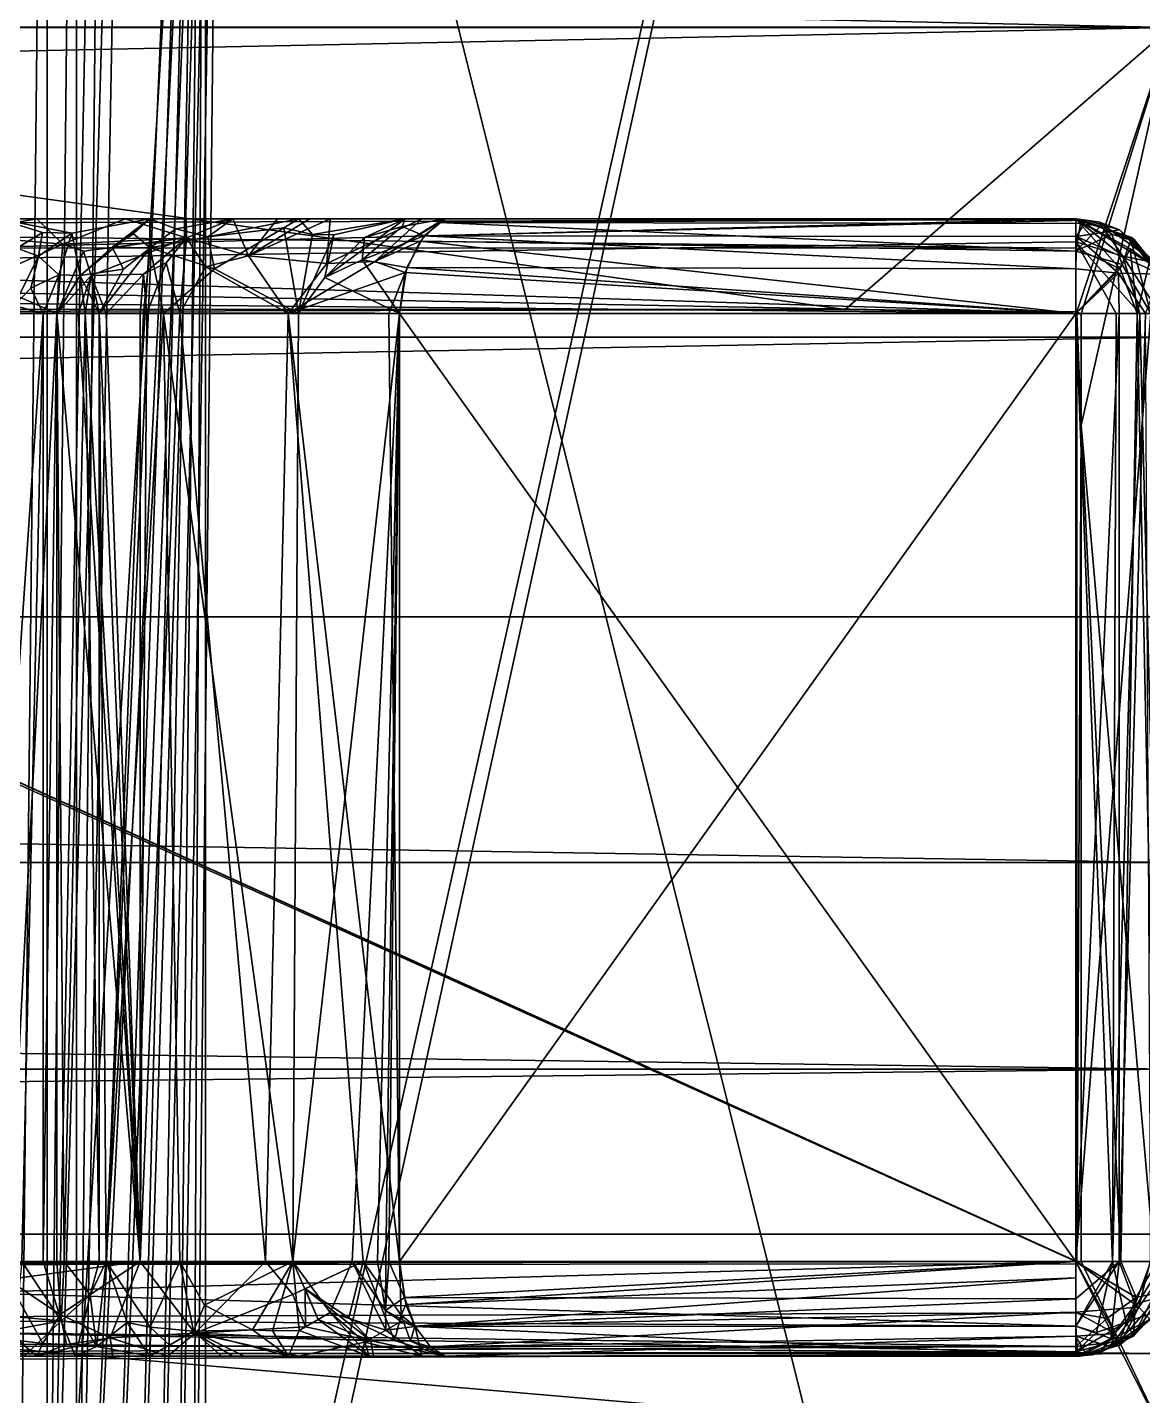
# Model space of a CAD drawing. Extents: x -30 to 83, y -53 to 60.
# Drawn here: x 27.588 to 29.941, y -0.887 to 2 of the extents above; entities that cross this region are included whole.
import ezdxf

# ---------------------------------------------------------------- set-up
doc = ezdxf.new("R2010")
doc.units = 0
doc.header["$MEASUREMENT"] = 0

msp = doc.modelspace()

# ---------------------------------------------------------------- linework, layer by layer
for points in [[(63.169998, -40), (-9.17, -40), (63.169998, 60)], [(-9.17, 60), (63.169998, 60), (-9.17, -40)], [(-7.187, 58, 2), (-7.187, -40, 2), (61.187, -40, 2)], [(61.187, 58, 2), (-7.187, 58, 2), (61.187, -40, 2)], [(30, 7, 68), (28.001999, 4.127998, 68), (27.935001, -2.249001, 68)], [(27.935001, -2.249001, 68), (27.964001, -2.307999, 68), (30, 7, 68)], [(30, 7, 67), (30, -4, 67), (27.963619, 4.127998, 67)], [(30, 7, 68), (27.964001, -2.307999, 68), (30, -4, 68)], [(27.630001, -2.014999, 68), (27.692001, -2.035999, 68), (28.001999, 4.127998, 68)], [(28.001999, 4.127998, 68), (27.806, 4.101002, 68), (27.630001, -2.014999, 68)], [(27.692001, -2.035999, 67), (27.963619, 4.127998, 67), (27.750999, -2.064999, 67)], [(27.750999, -2.064999, 68), (28.001999, 4.127998, 68), (27.692001, -2.035999, 68)], [(27.963619, 4.127998, 67), (27.692001, -2.035999, 67), (27.806, 4.101002, 67)], [(27.750999, -2.064999, 67), (27.963619, 4.127998, 67), (27.806, -2.101002, 67)], [(27.750999, -2.064999, 68), (27.806, -2.101002, 68), (28.001999, 4.127998, 68)], [(27.806, -2.101002, 67), (27.963619, 4.127998, 67), (27.855, -2.145, 67)], [(27.806, -2.101002, 68), (27.855, -2.145, 68), (28.001999, 4.127998, 68)], [(27.855, -2.145, 67), (27.963619, 4.127998, 67), (27.899, -2.194, 67)], [(27.855, -2.145, 68), (27.899, -2.194, 68), (28.001999, 4.127998, 68)], [(27.899, -2.194, 67), (27.963619, 4.127998, 67), (27.935001, -2.249001, 67)], [(27.899, -2.194, 68), (27.935001, -2.249001, 68), (28.001999, 4.127998, 68)], [(27.935001, -2.249001, 67), (27.963619, 4.127998, 67), (27.964001, -2.307999, 67)], [(30, -4, 67), (27.964001, -2.307999, 67), (27.963619, 4.127998, 67)], [(27.806, 4.101002, 68), (27.750999, 4.064999, 68), (27.630001, -2.014999, 68)], [(27.750999, 4.064999, 67), (27.806, 4.101002, 67), (27.692001, -2.035999, 67)], [(27.750999, 4.064999, 68), (27.692001, 4.035999, 68), (27.630001, -2.014999, 68)], [(27.692001, 4.035999, 67), (27.750999, 4.064999, 67), (27.692001, -2.035999, 67)], [(27.630001, 4.014999, 68), (27.566, 4.001999, 68), (27.566, -2.001999, 68)], [(27.566, -2.001999, 67), (27.630001, 4.014999, 67), (27.630001, -2.014999, 67)], [(27.566, -2.001999, 68), (27.630001, -2.014999, 68), (27.630001, 4.014999, 68)], [(27.630001, 4.014999, 67), (27.566, -2.001999, 67), (27.566, 4.001999, 67)], [(27.630001, -2.014999, 67), (27.692001, 4.035999, 67), (27.692001, -2.035999, 67)], [(27.692001, 4.035999, 68), (27.630001, 4.014999, 68), (27.630001, -2.014999, 68)], [(27.630001, 4.014999, 67), (27.692001, 4.035999, 67), (27.630001, -2.014999, 67)], [(-2, 2.703, 50.546001), (30, 1.999, 50.198002), (-2, 1.999, 50.198002)], [(-2, 2.703, 50.546001), (30, 2.703, 50.546001), (30, 1.999, 50.198002)], [(-2, 1.999, 50.198002), (30, 1.999, 50.198002), (-2, 1.346, 49.762001)], [(30, 1.346, 49.762001), (-2, 1.346, 49.762001), (30, 1.999, 50.198002)], [(25.390444, 1.405333, 54), (29.31311, 1.404444, 54), (25.007446, 2, 54)], [(30, 2, 54), (25.007446, 2, 54), (29.31311, 1.404444, 54)], [(29.802, 1.399164, 54), (30, 2, 54), (29.31311, 1.404444, 54)], [(30, 2, 54), (29.802, 1.399164, 54), (29.810947, 1.395, 54)], [(29.811176, 1.159824, 54), (30, 2, 54), (29.810947, 1.395, 54)], [(30, 2, 54), (29.811176, 1.159824, 54), (30, -1, 54)], [(25.4, 1.595551, 66.500221), (29.800001, 1.595551, 66.500221), (27.445301, 1.595551, 61.74992)], [(25.4, 1.595551, 54.500221), (27.526611, 1.595551, 59.25613), (29.800001, 1.595551, 54.500221)], [(25.4, 1.595551, 54.500221), (29.800001, 1.595551, 54.500221), (25.4, 1.480111, 54.318958)], [(29.800001, 1.547061, 54.373161), (25.4, 1.480111, 54.318958), (29.800001, 1.595551, 54.500221)], [(25.4, 1.579451, 66.576393), (29.800001, 1.595551, 66.500221), (25.4, 1.595551, 66.500221)], [(29.800001, 1.595551, 66.500221), (25.4, 1.579451, 66.576393), (29.800001, 1.533501, 66.644318)], [(27.42083, 1.563441, 61.642899), (27.445301, 1.595551, 61.74992), (27.60792, 1.595551, 61.738708)], [(27.60792, 1.595551, 61.738708), (27.663, 1.542321, 61.595219), (27.42083, 1.563441, 61.642899)], [(27.60792, 1.595551, 61.738708), (27.445301, 1.595551, 61.74992), (29.800001, 1.595551, 66.500221)], [(27.526611, 1.595551, 59.25613), (27.68166, 1.565511, 59.375172), (27.84642, 1.595551, 59.314739)], [(27.68166, 1.565511, 59.375172), (27.526611, 1.595551, 59.25613), (27.620411, 1.566771, 59.361809)], [(27.526611, 1.595551, 59.25613), (27.565969, 1.533501, 59.400421), (27.620411, 1.566771, 59.361809)], [(27.526611, 1.595551, 59.25613), (27.84642, 1.595551, 59.314739), (29.800001, 1.595551, 54.500221)], [(27.794451, 1.595551, 61.70182), (27.663, 1.542321, 61.595219), (27.60792, 1.595551, 61.738708)], [(27.794451, 1.595551, 61.70182), (27.60792, 1.595551, 61.738708), (29.800001, 1.595551, 66.500221)], [(27.92374, 1.555521, 61.528831), (27.663, 1.542321, 61.595219), (27.794451, 1.595551, 61.70182)], [(27.68166, 1.565511, 59.375172), (27.699211, 1.475921, 59.462311), (27.84642, 1.595551, 59.314739)], [(27.767061, 1.535541, 59.43819), (27.84642, 1.595551, 59.314739), (27.699211, 1.475921, 59.462311)], [(27.84642, 1.595551, 59.314739), (27.767061, 1.535541, 59.43819), (27.81237, 1.564081, 59.416561)], [(27.794451, 1.595551, 61.70182), (27.92281, 1.595551, 61.657032), (27.92374, 1.555521, 61.528831)], [(27.92281, 1.595551, 61.657032), (27.794451, 1.595551, 61.70182), (29.800001, 1.595551, 66.500221)], [(27.81237, 1.564081, 59.416561), (27.846889, 1.534171, 59.465408), (27.84642, 1.595551, 59.314739)], [(27.84642, 1.595551, 59.314739), (27.901211, 1.574291, 59.429771), (28.021601, 1.595551, 59.388901)], [(27.901211, 1.574291, 59.429771), (27.84642, 1.595551, 59.314739), (27.846889, 1.534171, 59.465408)], [(27.84642, 1.595551, 59.314739), (28.021601, 1.595551, 59.388901), (29.800001, 1.595551, 54.500221)], [(27.96895, 1.557651, 59.490879), (28.021601, 1.595551, 59.388901), (27.901211, 1.574291, 59.429771)], [(28.021601, 1.595551, 61.611542), (27.92374, 1.555521, 61.528831), (27.92281, 1.595551, 61.657032)], [(28.021601, 1.595551, 61.611542), (27.92281, 1.595551, 61.657032), (29.800001, 1.595551, 66.500221)], [(27.92374, 1.555521, 61.528831), (28.021601, 1.595551, 61.611542), (28.054321, 1.517511, 61.414848)], [(28.16077, 1.595551, 59.47377), (28.021601, 1.595551, 59.388901), (27.96895, 1.557651, 59.490879)], [(27.96895, 1.557651, 59.490879), (28.12919, 1.576421, 59.54718), (28.16077, 1.595551, 59.47377)], [(28.11606, 1.595551, 61.557629), (28.054321, 1.517511, 61.414848), (28.021601, 1.595551, 61.611542)], [(29.800001, 1.595551, 66.500221), (28.11606, 1.595551, 61.557629), (28.021601, 1.595551, 61.611542)], [(29.800001, 1.595551, 54.500221), (28.021601, 1.595551, 59.388901), (28.16077, 1.595551, 59.47377)], [(28.22715, 1.595551, 61.479271), (28.054321, 1.517511, 61.414848), (28.183811, 1.595551, 61.512161)], [(28.11606, 1.595551, 61.557629), (28.183811, 1.595551, 61.512161), (28.054321, 1.517511, 61.414848)], [(28.054321, 1.517511, 61.414848), (28.22715, 1.595551, 61.479271), (28.21966, 1.501181, 61.262291)], [(28.183811, 1.595551, 61.512161), (28.11606, 1.595551, 61.557629), (29.800001, 1.595551, 66.500221)], [(28.189671, 1.562831, 59.628422), (28.16077, 1.595551, 59.47377), (28.12919, 1.576421, 59.54718)], [(28.16077, 1.595551, 59.47377), (28.189671, 1.562831, 59.628422), (28.38501, 1.595551, 59.670601)], [(28.16077, 1.595551, 59.47377), (28.38501, 1.595551, 59.670601), (29.800001, 1.595551, 54.500221)], [(29.800001, 1.595551, 66.500221), (28.22715, 1.595551, 61.479271), (28.183811, 1.595551, 61.512161)], [(28.189671, 1.562831, 59.628422), (28.234701, 1.561961, 59.67128), (28.38501, 1.595551, 59.670601)], [(28.38501, 1.595551, 59.670601), (28.234701, 1.561961, 59.67128), (28.2159, 1.471761, 59.758621)], [(28.2159, 1.471761, 59.758621), (28.29904, 1.555891, 59.74688), (28.38501, 1.595551, 59.670601)], [(28.420221, 1.595551, 61.288368), (28.21966, 1.501181, 61.262291), (28.22715, 1.595551, 61.479271)], [(28.420221, 1.595551, 61.288368), (28.32118, 1.505741, 61.147079), (28.21966, 1.501181, 61.262291)], [(28.420221, 1.595551, 61.288368), (28.22715, 1.595551, 61.479271), (29.800001, 1.595551, 66.500221)], [(28.38501, 1.595551, 59.670601), (28.29904, 1.555891, 59.74688), (28.37878, 1.579651, 59.782921)], [(28.467649, 1.595481, 61.219131), (28.32118, 1.505741, 61.147079), (28.420221, 1.595551, 61.288368)], [(28.4575, 1.587871, 61.14806), (28.32118, 1.505741, 61.147079), (28.467649, 1.595481, 61.219131)], [(28.4575, 1.587871, 61.14806), (28.416691, 1.548451, 61.074902), (28.32118, 1.505741, 61.147079)], [(28.469471, 1.595551, 59.777431), (28.37878, 1.579651, 59.782921), (28.425291, 1.560051, 59.910332)], [(28.38501, 1.595551, 59.670601), (28.37878, 1.579651, 59.782921), (28.469471, 1.595551, 59.777431)], [(28.38501, 1.595551, 59.670601), (28.469471, 1.595551, 59.777431), (29.800001, 1.595551, 54.500221)], [(28.416691, 1.548451, 61.074902), (28.4575, 1.587871, 61.14806), (29.800001, 1.527101, 61.050251)], [(28.467649, 1.595481, 61.219131), (28.420221, 1.595551, 61.288368), (29.80426, 1.595171, 61.192669)], [(29.800001, 1.595551, 66.500221), (29.80426, 1.595171, 61.192669), (28.420221, 1.595551, 61.288368)], [(28.469471, 1.595551, 59.777431), (28.425291, 1.560051, 59.910332), (29.821621, 1.593091, 59.80022)], [(29.821621, 1.593091, 59.80022), (28.425291, 1.560051, 59.910332), (29.80139, 1.558341, 59.914951)], [(28.467649, 1.595481, 61.219131), (29.80426, 1.595171, 61.192669), (28.4575, 1.587871, 61.14806)], [(29.809921, 1.586111, 61.141701), (28.4575, 1.587871, 61.14806), (29.80426, 1.595171, 61.192669)], [(29.809921, 1.586111, 61.141701), (29.800001, 1.527101, 61.050251), (28.4575, 1.587871, 61.14806)], [(29.821621, 1.593091, 59.80022), (29.800001, 1.595551, 54.500221), (28.469471, 1.595551, 59.777431)], [(29.821621, 1.593091, 59.80022), (29.849421, 1.588481, 54.500221), (29.800001, 1.595551, 54.500221)], [(29.849421, 1.588481, 54.500221), (29.89916, 1.516701, 54.377769), (29.800001, 1.595551, 54.500221)], [(29.89916, 1.516701, 54.377769), (29.800001, 1.547061, 54.373161), (29.800001, 1.595551, 54.500221)], [(29.915461, 1.556661, 66.500221), (29.922651, 1.551871, 61.200218), (29.800001, 1.595551, 66.500221)], [(29.80426, 1.595171, 61.192669), (29.800001, 1.595551, 66.500221), (29.922651, 1.551871, 61.200218)], [(29.89352, 1.489971, 66.643608), (29.914619, 1.532401, 66.586159), (29.800001, 1.595551, 66.500221)], [(29.914619, 1.532401, 66.586159), (29.954309, 1.502531, 66.564148), (29.800001, 1.595551, 66.500221)], [(29.800001, 1.533501, 66.644318), (29.89352, 1.489971, 66.643608), (29.800001, 1.595551, 66.500221)], [(29.800001, 1.595551, 66.500221), (29.954309, 1.502531, 66.564148), (29.915461, 1.556661, 66.500221)], [(29.821621, 1.593091, 59.80022), (29.80139, 1.558341, 59.914951), (29.891911, 1.572121, 59.80022)], [(29.922651, 1.551871, 61.200218), (29.85154, 1.580151, 61.145321), (29.80426, 1.595171, 61.192669)], [(29.80426, 1.595171, 61.192669), (29.85154, 1.580151, 61.145321), (29.809921, 1.586111, 61.141701)], [(29.891911, 1.572121, 59.80022), (29.849421, 1.588481, 54.500221), (29.821621, 1.593091, 59.80022)], [(29.968521, 1.502941, 54.500221), (29.849421, 1.588481, 54.500221), (29.891911, 1.572121, 59.80022)], [(29.89916, 1.516701, 54.377769), (29.849421, 1.588481, 54.500221), (29.968521, 1.502941, 54.500221)], [(25.4, 1.579451, 66.576393), (25.4, 1.534171, 66.641907), (29.800001, 1.533501, 66.644318)], [(27.492361, 1.465681, 61.562912), (27.42083, 1.563441, 61.642899), (27.663, 1.542321, 61.595219)], [(27.611681, 1.516751, 59.42017), (27.620411, 1.566771, 59.361809), (27.565969, 1.533501, 59.400421)], [(27.611681, 1.516751, 59.42017), (27.68166, 1.565511, 59.375172), (27.620411, 1.566771, 59.361809)], [(27.68166, 1.565511, 59.375172), (27.611681, 1.516751, 59.42017), (27.6542, 1.477371, 59.450439)], [(27.68166, 1.565511, 59.375172), (27.6542, 1.477371, 59.450439), (27.699211, 1.475921, 59.462311)], [(27.81237, 1.564081, 59.416561), (27.767061, 1.535541, 59.43819), (27.846889, 1.534171, 59.465408)], [(27.901211, 1.574291, 59.429771), (27.846889, 1.534171, 59.465408), (27.96895, 1.557651, 59.490879)], [(27.96895, 1.557651, 59.490879), (27.982641, 1.490221, 59.566299), (28.12919, 1.576421, 59.54718)], [(28.12919, 1.576421, 59.54718), (27.982641, 1.490221, 59.566299), (28.159941, 1.395611, 59.726971)], [(28.189671, 1.562831, 59.628422), (28.12919, 1.576421, 59.54718), (28.159941, 1.395611, 59.726971)], [(28.189671, 1.562831, 59.628422), (28.159941, 1.395611, 59.726971), (28.234701, 1.561961, 59.67128)], [(28.2159, 1.471761, 59.758621), (28.234701, 1.561961, 59.67128), (28.159941, 1.395611, 59.726971)], [(28.37878, 1.579651, 59.782921), (28.29904, 1.555891, 59.74688), (28.294531, 1.509031, 59.814178)], [(28.425291, 1.560051, 59.910332), (28.37878, 1.579651, 59.782921), (28.294531, 1.509031, 59.814178)], [(28.38838, 1.493071, 59.974709), (28.425291, 1.560051, 59.910332), (28.294531, 1.509031, 59.814178)], [(28.38838, 1.493071, 59.974709), (29.800001, 1.490091, 59.97541), (28.425291, 1.560051, 59.910332)], [(29.80139, 1.558341, 59.914951), (28.425291, 1.560051, 59.910332), (29.800001, 1.490091, 59.97541)], [(29.809921, 1.586111, 61.141701), (29.85154, 1.580151, 61.145321), (29.800001, 1.527101, 61.050251)], [(29.800001, 1.527101, 61.050251), (29.85154, 1.580151, 61.145321), (29.875931, 1.563411, 61.124512)], [(29.800001, 1.527101, 61.050251), (29.875931, 1.563411, 61.124512), (29.897631, 1.499031, 61.067539)], [(29.891911, 1.572121, 59.80022), (29.80139, 1.558341, 59.914951), (29.979181, 1.479191, 59.80022)], [(29.916019, 1.550361, 61.15556), (29.85154, 1.580151, 61.145321), (29.922651, 1.551871, 61.200218)], [(29.875931, 1.563411, 61.124512), (29.85154, 1.580151, 61.145321), (29.916019, 1.550361, 61.15556)], [(29.875931, 1.563411, 61.124512), (29.916019, 1.550361, 61.15556), (29.897631, 1.499031, 61.067539)], [(29.979181, 1.479191, 59.80022), (29.968521, 1.502941, 54.500221), (29.891911, 1.572121, 59.80022)], [(25.394661, 1.436611, 66.694458), (29.800001, 1.395611, 66.700218), (25.4, 1.534171, 66.641907)], [(29.800001, 1.395611, 54.30022), (25.4, 1.480111, 54.318958), (29.800001, 1.547061, 54.373161)], [(29.800001, 1.533501, 66.644318), (25.4, 1.534171, 66.641907), (29.800001, 1.395611, 66.700218)], [(27.65049, 1.395611, 61.530899), (27.492361, 1.465681, 61.562912), (27.663, 1.542321, 61.595219)], [(27.56027, 1.412971, 59.454498), (27.611681, 1.516751, 59.42017), (27.565969, 1.533501, 59.400421)], [(27.65049, 1.395611, 61.530899), (27.663, 1.542321, 61.595219), (27.706831, 1.527101, 61.569851)], [(27.706831, 1.527101, 61.569851), (27.663, 1.542321, 61.595219), (27.92374, 1.555521, 61.528831)], [(27.699211, 1.475921, 59.462311), (27.79084, 1.489221, 59.48093), (27.767061, 1.535541, 59.43819)], [(27.92374, 1.555521, 61.528831), (27.722401, 1.476021, 61.534512), (27.706831, 1.527101, 61.569851)], [(27.92374, 1.555521, 61.528831), (27.83345, 1.479101, 61.499989), (27.722401, 1.476021, 61.534512)], [(27.79084, 1.489221, 59.48093), (27.73934, 1.395611, 59.490871), (27.846889, 1.534171, 59.465408)], [(27.846889, 1.534171, 59.465408), (27.73934, 1.395611, 59.490871), (27.83305, 1.395611, 59.52261)], [(27.767061, 1.535541, 59.43819), (27.79084, 1.489221, 59.48093), (27.846889, 1.534171, 59.465408)], [(27.875151, 1.395611, 59.540169), (27.846889, 1.534171, 59.465408), (27.83305, 1.395611, 59.52261)], [(27.881111, 1.502531, 61.49276), (27.83345, 1.479101, 61.499989), (27.92374, 1.555521, 61.528831)], [(27.982641, 1.490221, 59.566299), (27.96895, 1.557651, 59.490879), (27.846889, 1.534171, 59.465408)], [(27.982641, 1.490221, 59.566299), (27.846889, 1.534171, 59.465408), (27.875151, 1.395611, 59.540169)], [(27.92374, 1.555521, 61.528831), (27.909821, 1.395611, 61.44418), (27.881111, 1.502531, 61.49276)], [(27.909821, 1.395611, 61.44418), (27.92374, 1.555521, 61.528831), (27.964161, 1.494401, 61.44854)], [(27.964161, 1.494401, 61.44854), (27.92374, 1.555521, 61.528831), (28.054321, 1.517511, 61.414848)], [(28.29904, 1.555891, 59.74688), (28.2159, 1.471761, 59.758621), (28.294531, 1.509031, 59.814178)], [(28.416691, 1.548451, 61.074902), (28.385431, 1.482481, 61.02071), (28.32118, 1.505741, 61.147079)], [(28.385431, 1.482481, 61.02071), (28.416691, 1.548451, 61.074902), (29.800001, 1.395611, 61.000221)], [(29.800001, 1.527101, 61.050251), (29.800001, 1.395611, 61.000221), (28.416691, 1.548451, 61.074902)], [(29.80139, 1.558341, 59.914951), (29.800001, 1.490091, 59.97541), (29.88978, 1.480741, 59.954041)], [(29.884769, 1.395611, 54.31963), (29.800001, 1.547061, 54.373161), (29.93441, 1.395611, 54.353302)], [(29.93441, 1.395611, 54.353302), (29.800001, 1.547061, 54.373161), (29.89916, 1.516701, 54.377769)], [(29.884769, 1.395611, 54.31963), (29.800001, 1.395611, 54.30022), (29.800001, 1.547061, 54.373161)], [(29.800001, 1.533501, 66.644318), (29.800001, 1.395611, 66.700218), (29.89352, 1.489971, 66.643608)], [(29.80139, 1.558341, 59.914951), (29.88978, 1.480741, 59.954041), (29.979181, 1.479191, 59.80022)], [(29.914619, 1.532401, 66.586159), (29.89352, 1.489971, 66.643608), (29.928881, 1.395611, 66.650124)], [(29.897631, 1.499031, 61.067539), (29.916019, 1.550361, 61.15556), (29.95783, 1.395611, 61.077839)], [(29.928881, 1.395611, 66.650124), (29.954309, 1.502531, 66.564148), (29.914619, 1.532401, 66.586159)], [(29.977381, 1.483051, 66.500221), (29.922651, 1.551871, 61.200218), (29.915461, 1.556661, 66.500221)], [(29.977381, 1.483051, 66.500221), (29.915461, 1.556661, 66.500221), (29.954309, 1.502531, 66.564148)], [(29.971821, 1.479631, 61.146912), (29.916019, 1.550361, 61.15556), (29.922651, 1.551871, 61.200218)], [(29.971821, 1.479631, 61.146912), (29.95783, 1.395611, 61.077839), (29.916019, 1.550361, 61.15556)], [(29.979181, 1.479191, 61.200218), (29.971821, 1.479631, 61.146912), (29.922651, 1.551871, 61.200218)], [(29.979181, 1.479191, 61.200218), (29.922651, 1.551871, 61.200218), (29.977381, 1.483051, 66.500221)], [(27.595251, 1.449191, 59.452042), (27.611681, 1.516751, 59.42017), (27.56027, 1.412971, 59.454498)], [(27.595251, 1.449191, 59.452042), (27.6542, 1.477371, 59.450439), (27.611681, 1.516751, 59.42017)], [(27.706831, 1.527101, 61.569851), (27.722401, 1.476021, 61.534512), (27.65049, 1.395611, 61.530899)], [(27.881111, 1.502531, 61.49276), (27.84009, 1.395611, 61.475071), (27.83345, 1.479101, 61.499989)], [(27.881111, 1.502531, 61.49276), (27.909821, 1.395611, 61.44418), (27.84009, 1.395611, 61.475071)], [(28.13797, 1.395611, 61.293442), (27.964161, 1.494401, 61.44854), (28.054321, 1.517511, 61.414848)], [(28.13797, 1.395611, 61.293442), (28.054321, 1.517511, 61.414848), (28.21966, 1.501181, 61.262291)], [(28.32118, 1.505741, 61.147079), (28.13797, 1.395611, 61.293442), (28.21966, 1.501181, 61.262291)], [(28.13797, 1.395611, 61.293442), (28.32118, 1.505741, 61.147079), (28.385431, 1.482481, 61.02071)], [(28.37331, 1.395611, 60.000221), (28.294531, 1.509031, 59.814178), (28.2159, 1.471761, 59.758621)], [(28.37331, 1.395611, 60.000221), (28.38838, 1.493071, 59.974709), (28.294531, 1.509031, 59.814178)], [(29.800001, 1.395611, 61.000221), (29.800001, 1.527101, 61.050251), (29.897631, 1.499031, 61.067539)], [(29.968521, 1.502941, 54.500221), (29.97702, 1.395611, 54.409012), (29.89916, 1.516701, 54.377769)], [(29.97702, 1.395611, 54.409012), (29.93441, 1.395611, 54.353302), (29.89916, 1.516701, 54.377769)], [(30, 1.395611, 66.500221), (29.954309, 1.502531, 66.564148), (29.928881, 1.395611, 66.650124)], [(25.38744, 1.396011, 54.30022), (25.4, 1.480111, 54.318958), (29.800001, 1.395611, 54.30022)], [(27.595251, 1.449191, 59.452042), (27.621231, 1.395611, 59.464279), (27.6542, 1.477371, 59.450439)], [(27.65049, 1.395611, 59.46954), (27.6542, 1.477371, 59.450439), (27.621231, 1.395611, 59.464279)], [(27.6542, 1.477371, 59.450439), (27.65049, 1.395611, 59.46954), (27.699211, 1.475921, 59.462311)], [(27.69515, 1.395611, 61.521198), (27.65049, 1.395611, 61.530899), (27.722401, 1.476021, 61.534512)], [(27.71032, 1.395611, 59.483002), (27.699211, 1.475921, 59.462311), (27.65049, 1.395611, 59.46954)], [(27.69515, 1.395611, 61.521198), (27.722401, 1.476021, 61.534512), (27.71032, 1.395611, 61.517441)], [(27.73934, 1.395611, 59.490871), (27.79084, 1.489221, 59.48093), (27.699211, 1.475921, 59.462311)], [(27.73934, 1.395611, 59.490871), (27.699211, 1.475921, 59.462311), (27.71032, 1.395611, 59.483002)], [(27.73934, 1.395611, 61.509571), (27.71032, 1.395611, 61.517441), (27.722401, 1.476021, 61.534512)], [(27.722401, 1.476021, 61.534512), (27.83345, 1.479101, 61.499989), (27.754181, 1.395611, 61.505199)], [(27.73934, 1.395611, 61.509571), (27.722401, 1.476021, 61.534512), (27.754181, 1.395611, 61.505199)], [(27.82601, 1.395611, 61.480591), (27.754181, 1.395611, 61.505199), (27.83345, 1.479101, 61.499989)], [(27.82601, 1.395611, 61.480591), (27.83345, 1.479101, 61.499989), (27.84009, 1.395611, 61.475071)], [(27.982641, 1.490221, 59.566299), (27.875151, 1.395611, 59.540169), (28.159941, 1.395611, 59.726971)], [(27.909821, 1.395611, 61.44418), (27.964161, 1.494401, 61.44854), (28.13797, 1.395611, 61.293442)], [(28.13797, 1.395611, 61.293442), (28.385431, 1.482481, 61.02071), (28.35076, 1.395611, 61.03978)], [(28.385431, 1.482481, 61.02071), (28.37331, 1.395611, 61.000221), (28.35076, 1.395611, 61.03978)], [(28.37331, 1.395611, 60.000221), (29.800001, 1.395611, 60.000221), (28.38838, 1.493071, 59.974709)], [(28.37331, 1.395611, 61.000221), (28.385431, 1.482481, 61.02071), (29.800001, 1.395611, 61.000221)], [(29.800001, 1.490091, 59.97541), (28.38838, 1.493071, 59.974709), (29.800001, 1.395611, 60.000221)], [(29.95783, 1.395611, 61.077839), (29.800001, 1.395611, 61.000221), (29.897631, 1.499031, 61.067539)], [(29.800001, 1.490091, 59.97541), (29.800001, 1.395611, 60.000221), (29.88978, 1.480741, 59.954041)], [(29.928881, 1.395611, 66.650124), (29.89352, 1.489971, 66.643608), (29.800001, 1.395611, 66.700218)], [(29.891201, 1.395611, 59.977242), (29.88978, 1.480741, 59.954041), (29.800001, 1.395611, 60.000221)], [(29.891201, 1.395611, 59.977242), (29.94692, 1.395611, 59.934631), (29.88978, 1.480741, 59.954041)], [(29.88978, 1.480741, 59.954041), (29.94692, 1.395611, 59.934631), (29.979181, 1.479191, 59.80022)], [(27.65049, 1.395611, 61.530899), (27.48539, 1.395611, 61.549622), (27.492361, 1.465681, 61.562912)], [(27.595251, 1.449191, 59.452042), (27.56027, 1.412971, 59.454498), (27.621231, 1.395611, 59.464279)], [(28.2159, 1.471761, 59.758621), (28.159941, 1.395611, 59.726971), (28.37331, 1.395611, 60.000221)], [(25.394661, 1.436611, 66.694458), (25.36245, 1.398371, 66.700218), (29.800001, 1.395611, 66.700218)], [(29.800001, -0.603729, 66.700218), (25.36245, 1.398371, 66.700218), (25.350401, -0.611089, 66.700127)], [(29.800001, 1.395611, 66.700218), (25.36245, 1.398371, 66.700218), (29.800001, -0.603729, 66.700218)], [(25.371861, -0.605999, 54.30022), (25.38744, 1.396011, 54.30022), (29.800001, -0.603729, 54.30022)], [(25.374001, -0.607, 53.998001), (29.802, -0.604, 53.998001), (25.389, 1.396, 53.998001)], [(29.800001, 1.395611, 54.30022), (29.800001, -0.603729, 54.30022), (25.38744, 1.396011, 54.30022)], [(25.390444, 1.405333, 54), (25.389, 1.396, 53.998001), (29.31311, 1.404444, 54)], [(29.802, 1.395, 53.998001), (29.31311, 1.404444, 54), (25.389, 1.396, 53.998001)], [(29.802, 1.395, 53.998001), (25.389, 1.396, 53.998001), (29.802, -0.604, 53.998001)], [(27.56027, 1.412971, 59.454498), (27.48539, -0.603729, 59.450821), (27.621231, 1.395611, 59.464279)], [(27.65049, 1.395611, 61.530899), (27.546329, -0.641799, 61.553772), (27.48539, 1.395611, 61.549622)], [(27.57616, -0.603729, 59.457829), (27.621231, 1.395611, 59.464279), (27.48539, -0.603729, 59.450821)], [(27.82601, -0.603729, 61.480591), (27.546329, -0.641799, 61.553772), (27.65049, 1.395611, 61.530899)], [(27.57616, -0.603729, 59.457829), (27.621231, -0.603729, 59.464279), (27.621231, 1.395611, 59.464279)], [(27.621231, 1.395611, 59.464279), (27.621231, -0.603729, 59.464279), (27.65049, 1.395611, 59.46954)], [(27.621231, -0.603729, 59.464279), (27.65049, -0.603729, 59.46954), (27.65049, 1.395611, 59.46954)], [(27.65049, 1.395611, 61.530899), (27.69515, 1.395611, 61.521198), (27.82601, -0.603729, 61.480591)], [(27.65049, -0.603729, 59.46954), (27.665981, -0.603729, 59.472672), (27.65049, 1.395611, 59.46954)], [(27.65049, 1.395611, 59.46954), (27.665981, -0.603729, 59.472672), (27.71032, 1.395611, 59.483002)], [(27.665981, -0.603729, 59.472672), (27.73934, -0.603729, 59.490871), (27.71032, 1.395611, 59.483002)], [(27.71032, 1.395611, 61.517441), (27.82601, -0.603729, 61.480591), (27.69515, 1.395611, 61.521198)], [(27.73934, 1.395611, 61.509571), (27.82601, -0.603729, 61.480591), (27.71032, 1.395611, 61.517441)], [(27.73934, 1.395611, 59.490871), (27.71032, 1.395611, 59.483002), (27.73934, -0.603729, 59.490871)], [(27.754181, 1.395611, 61.505199), (27.82601, -0.603729, 61.480591), (27.73934, 1.395611, 61.509571)], [(27.73934, -0.603729, 59.490871), (27.754181, -0.603729, 59.495239), (27.73934, 1.395611, 59.490871)], [(27.73934, 1.395611, 59.490871), (27.754181, -0.603729, 59.495239), (27.83305, 1.395611, 59.52261)], [(27.754181, 1.395611, 61.505199), (27.82601, 1.395611, 61.480591), (27.82601, -0.603729, 61.480591)], [(27.83305, 1.395611, 59.52261), (27.754181, -0.603729, 59.495239), (27.875151, 1.395611, 59.540169)], [(27.754181, -0.603729, 59.495239), (27.909821, -0.603729, 59.556259), (27.875151, 1.395611, 59.540169)], [(27.82601, -0.603729, 61.480591), (27.909821, 1.395611, 61.44418), (28.090151, -0.603729, 61.332169)], [(27.84009, 1.395611, 61.475071), (27.909821, 1.395611, 61.44418), (27.82601, -0.603729, 61.480591)], [(27.84009, 1.395611, 61.475071), (27.82601, -0.603729, 61.480591), (27.82601, 1.395611, 61.480591)], [(27.909821, -0.603729, 59.556259), (28.1483, -0.603729, 59.71608), (27.875151, 1.395611, 59.540169)], [(28.159941, 1.395611, 59.726971), (27.875151, 1.395611, 59.540169), (28.1483, -0.603729, 59.71608)], [(28.13797, 1.395611, 61.293442), (28.090151, -0.603729, 61.332169), (27.909821, 1.395611, 61.44418)], [(28.296831, -0.603729, 61.120972), (28.090151, -0.603729, 61.332169), (28.13797, 1.395611, 61.293442)], [(28.13797, 1.395611, 61.293442), (28.35076, 1.395611, 61.03978), (28.37331, -0.603729, 61.000221)], [(28.37331, -0.603729, 61.000221), (28.296831, -0.603729, 61.120972), (28.13797, 1.395611, 61.293442)], [(28.159941, 1.395611, 59.726971), (28.1483, -0.603729, 59.71608), (28.37331, 1.395611, 60.000221)], [(28.1483, -0.603729, 59.71608), (28.273161, -0.603729, 59.84837), (28.37331, 1.395611, 60.000221)], [(28.273161, -0.603729, 59.84837), (28.32653, -0.603729, 59.922119), (28.37331, 1.395611, 60.000221)], [(28.32653, -0.603729, 59.922119), (28.34425, -0.603729, 59.94994), (28.37331, 1.395611, 60.000221)], [(28.34425, -0.603729, 59.94994), (28.35076, -0.603729, 59.960659), (28.37331, 1.395611, 60.000221)], [(28.37331, 1.395611, 61.000221), (28.37331, -0.603729, 61.000221), (28.35076, 1.395611, 61.03978)], [(28.35076, -0.603729, 59.960659), (28.37331, -0.603729, 60.000221), (28.37331, 1.395611, 60.000221)], [(28.37331, 1.395611, 60.000221), (28.37331, -0.603729, 60.000221), (29.800001, 1.395611, 60.000221)], [(28.37331, -0.603729, 60.000221), (29.800001, -0.603729, 60.000221), (29.800001, 1.395611, 60.000221)], [(29.800001, 1.395611, 61.000221), (29.800001, -0.603729, 61.000221), (28.37331, 1.395611, 61.000221)], [(29.800001, -0.603729, 61.000221), (28.37331, -0.603729, 61.000221), (28.37331, 1.395611, 61.000221)], [(29.802, 1.395, 53.998001), (29.802, 1.399164, 54), (29.31311, 1.404444, 54)], [(29.9568, -0.603729, 61.07674), (29.800001, -0.603729, 61.000221), (29.95783, 1.395611, 61.077839)], [(29.800001, 1.395611, 61.000221), (29.95783, 1.395611, 61.077839), (29.800001, -0.603729, 61.000221)], [(29.800001, 1.395611, 60.000221), (29.800001, -0.603729, 60.000221), (29.891201, 1.395611, 59.977242)], [(29.89105, -0.603729, 59.974178), (29.891201, 1.395611, 59.977242), (29.800001, -0.603729, 60.000221)], [(29.877331, -0.603729, 54.3172), (29.800001, -0.603729, 54.30022), (29.800001, 1.395611, 54.30022)], [(29.884769, 1.395611, 54.31963), (29.877331, -0.603729, 54.3172), (29.800001, 1.395611, 54.30022)], [(29.800001, -0.603729, 66.700218), (29.89492, -0.603729, 66.67569), (29.800001, 1.395611, 66.700218)], [(29.928881, 1.395611, 66.650124), (29.800001, 1.395611, 66.700218), (29.89492, -0.603729, 66.67569)], [(29.802, 1.399164, 54), (29.802, 1.395, 53.998001), (29.810947, 1.395, 54)], [(29.810947, 1.395, 54), (29.802, 1.395, 53.998001), (29.811176, 1.159824, 54)], [(29.802, 1.395, 53.998001), (29.802, -0.604, 53.998001), (29.811176, 1.159824, 54)], [(29.98439, -0.603729, 54.425098), (29.877331, -0.603729, 54.3172), (29.93441, 1.395611, 54.353302)], [(29.884769, 1.395611, 54.31963), (29.93441, 1.395611, 54.353302), (29.877331, -0.603729, 54.3172)], [(29.89105, -0.603729, 59.974178), (29.95783, -0.603729, 59.9226), (29.94692, 1.395611, 59.934631)], [(29.891201, 1.395611, 59.977242), (29.89105, -0.603729, 59.974178), (29.94692, 1.395611, 59.934631)], [(29.89492, -0.603729, 66.67569), (29.97121, -0.603729, 66.602547), (29.928881, 1.395611, 66.650124)], [(30, 1.395611, 66.500221), (29.928881, 1.395611, 66.650124), (29.97121, -0.603729, 66.602547)], [(29.97702, 1.395611, 54.409012), (29.98439, -0.603729, 54.425098), (29.93441, 1.395611, 54.353302)], [(-2, 1.346, 49.762001), (30, 1.346, 49.762001), (-2, 0.756, 49.243999)], [(30, 0.756, 49.243999), (-2, 0.756, 49.243999), (30, 1.346, 49.762001)], [(29.811176, -0.604, 54), (29.811176, 1.159824, 54), (29.802, -0.604, 53.998001)], [(29.811176, -0.604, 54), (30, -1, 54), (29.811176, 1.159824, 54)], [(30, 0.238, 48.653999), (-2, 0.238, 48.653999), (-2, 0.756, 49.243999)], [(30, 0.238, 48.653999), (-2, 0.756, 49.243999), (30, 0.756, 49.243999)], [(30, 0.238, 48.653999), (30, -0.198, 48.000999), (-2, 0.238, 48.653999)], [(-2, -0.198, 48.000999), (-2, 0.238, 48.653999), (30, -0.198, 48.000999)], [(-2, -0.198, 48.000999), (30, -0.198, 48.000999), (-2, -0.546, 47.297001)], [(30, -0.546, 47.297001), (-2, -0.546, 47.297001), (30, -0.198, 48.000999)], [(30, -0.798, 46.554001), (-2, -0.798, 46.554001), (-2, -0.546, 47.297001)], [(30, -0.798, 46.554001), (-2, -0.546, 47.297001), (30, -0.546, 47.297001)], [(29.800001, -0.603729, 66.700218), (25.350401, -0.611089, 66.700127), (25.4, -0.727279, 66.657211)], [(29.800001, -0.603729, 54.30022), (29.800001, -0.740359, 54.362), (25.371861, -0.605999, 54.30022)], [(25.391171, -0.720059, 54.337509), (25.371861, -0.605999, 54.30022), (29.800001, -0.740359, 54.362)], [(25.374001, -0.607, 53.998001), (25.516838, -0.611323, 54), (29.802, -0.604, 53.998001)], [(29.800001, -0.712249, 66.666618), (29.800001, -0.603729, 66.700218), (25.4, -0.727279, 66.657211)], [(29.802, -0.608419, 54), (29.802, -0.604, 53.998001), (25.516838, -0.611323, 54)], [(27.82601, -0.603729, 61.480591), (27.65724, -0.715589, 61.56562), (27.546329, -0.641799, 61.553772)], [(27.57616, -0.603729, 59.457829), (27.56436, -0.720629, 59.41573), (27.659561, -0.728809, 59.42292)], [(27.57616, -0.603729, 59.457829), (27.659561, -0.728809, 59.42292), (27.621231, -0.603729, 59.464279)], [(27.65049, -0.603729, 59.46954), (27.621231, -0.603729, 59.464279), (27.659561, -0.728809, 59.42292)], [(27.65049, -0.603729, 59.46954), (27.659561, -0.728809, 59.42292), (27.665981, -0.603729, 59.472672)], [(27.76264, -0.764779, 61.590832), (27.65724, -0.715589, 61.56562), (27.82601, -0.603729, 61.480591)], [(27.659561, -0.728809, 59.42292), (27.72065, -0.673849, 59.471889), (27.665981, -0.603729, 59.472672)], [(27.73934, -0.603729, 59.490871), (27.665981, -0.603729, 59.472672), (27.72065, -0.673849, 59.471889)], [(27.73934, -0.603729, 59.490871), (27.72065, -0.673849, 59.471889), (27.754181, -0.603729, 59.495239)], [(27.72065, -0.673849, 59.471889), (27.73378, -0.782749, 59.372662), (27.754181, -0.603729, 59.495239)], [(27.79871, -0.732759, 59.457401), (27.754181, -0.603729, 59.495239), (27.73378, -0.782749, 59.372662)], [(27.754181, -0.603729, 59.495239), (27.846889, -0.742289, 59.465408), (27.909821, -0.603729, 59.556259)], [(27.754181, -0.603729, 59.495239), (27.79871, -0.732759, 59.457401), (27.846889, -0.742289, 59.465408)], [(27.82601, -0.603729, 61.480591), (27.94173, -0.755119, 61.509689), (27.76264, -0.764779, 61.590832)], [(28.090151, -0.603729, 61.332169), (27.94173, -0.755119, 61.509689), (27.82601, -0.603729, 61.480591)], [(27.93852, -0.750439, 59.497349), (27.909821, -0.603729, 59.556259), (27.846889, -0.742289, 59.465408)], [(28.1483, -0.603729, 59.71608), (27.909821, -0.603729, 59.556259), (27.961641, -0.695609, 59.556549)], [(27.909821, -0.603729, 59.556259), (27.93852, -0.750439, 59.497349), (27.961641, -0.695609, 59.556549)], [(28.090151, -0.603729, 61.332169), (28.14781, -0.673299, 61.304779), (27.94173, -0.755119, 61.509689)], [(28.1483, -0.603729, 59.71608), (27.961641, -0.695609, 59.556549), (28.06304, -0.747779, 59.572392)], [(28.1483, -0.603729, 59.71608), (28.06304, -0.747779, 59.572392), (28.105171, -0.749879, 59.596729)], [(28.090151, -0.603729, 61.332169), (28.296831, -0.603729, 61.120972), (28.14781, -0.673299, 61.304779)], [(28.105171, -0.749879, 59.596729), (28.16181, -0.749569, 59.642521), (28.1483, -0.603729, 59.71608)], [(28.173971, -0.661549, 61.273399), (28.14781, -0.673299, 61.304779), (28.296831, -0.603729, 61.120972)], [(28.1483, -0.603729, 59.71608), (28.22695, -0.711049, 59.747921), (28.273161, -0.603729, 59.84837)], [(28.22695, -0.711049, 59.747921), (28.1483, -0.603729, 59.71608), (28.20187, -0.726339, 59.705959)], [(28.1483, -0.603729, 59.71608), (28.16181, -0.749569, 59.642521), (28.20187, -0.726339, 59.705959)], [(28.296831, -0.603729, 61.120972), (28.26613, -0.722929, 61.224361), (28.173971, -0.661549, 61.273399)], [(28.273161, -0.603729, 59.84837), (28.22695, -0.711049, 59.747921), (28.344561, -0.748709, 59.835999)], [(28.26613, -0.722929, 61.224361), (28.296831, -0.603729, 61.120972), (28.362341, -0.770549, 61.185429)], [(28.343861, -0.707189, 59.895031), (28.32653, -0.603729, 59.922119), (28.273161, -0.603729, 59.84837)], [(28.344561, -0.748709, 59.835999), (28.343861, -0.707189, 59.895031), (28.273161, -0.603729, 59.84837)], [(28.296831, -0.603729, 61.120972), (28.37331, -0.603729, 61.000221), (28.376661, -0.717119, 61.070438)], [(28.296831, -0.603729, 61.120972), (28.376661, -0.717119, 61.070438), (28.362341, -0.770549, 61.185429)], [(28.34425, -0.603729, 59.94994), (28.32653, -0.603729, 59.922119), (28.343861, -0.707189, 59.895031)], [(28.34425, -0.603729, 59.94994), (28.343861, -0.707189, 59.895031), (28.35076, -0.603729, 59.960659)], [(28.343861, -0.707189, 59.895031), (28.383341, -0.679989, 59.983269), (28.35076, -0.603729, 59.960659)], [(28.37331, -0.603729, 60.000221), (28.35076, -0.603729, 59.960659), (28.383341, -0.679989, 59.983269)], [(28.37331, -0.603729, 61.000221), (29.800001, -0.603729, 61.000221), (28.386271, -0.694209, 61.022141)], [(28.386271, -0.694209, 61.022141), (28.376661, -0.717119, 61.070438), (28.37331, -0.603729, 61.000221)], [(28.37331, -0.603729, 60.000221), (28.383341, -0.679989, 59.983269), (29.800001, -0.603729, 60.000221)], [(29.800001, -0.682799, 59.98288), (29.800001, -0.603729, 60.000221), (28.383341, -0.679989, 59.983269)], [(29.800001, -0.638449, 61.003262), (28.386271, -0.694209, 61.022141), (29.800001, -0.603729, 61.000221)], [(29.877331, -0.603729, 54.3172), (29.800001, -0.740359, 54.362), (29.800001, -0.603729, 54.30022)], [(29.877331, -0.603729, 54.3172), (29.843679, -0.753499, 54.37674), (29.800001, -0.740359, 54.362)], [(29.800001, -0.603729, 61.000221), (29.9568, -0.603729, 61.07674), (29.932831, -0.699799, 61.089951)], [(29.800001, -0.710639, 61.032341), (29.800001, -0.603729, 61.000221), (29.932831, -0.699799, 61.089951)], [(29.800001, -0.710639, 61.032341), (29.800001, -0.638449, 61.003262), (29.800001, -0.603729, 61.000221)], [(29.800001, -0.682799, 59.98288), (29.89105, -0.603729, 59.974178), (29.800001, -0.603729, 60.000221)], [(29.800001, -0.682799, 59.98288), (29.800001, -0.740249, 59.94508), (29.89105, -0.603729, 59.974178)], [(29.89105, -0.603729, 59.974178), (29.800001, -0.740249, 59.94508), (29.87369, -0.766009, 59.883621)], [(29.800001, -0.712249, 66.666618), (29.864931, -0.723899, 66.644409), (29.800001, -0.603729, 66.700218)], [(29.800001, -0.603729, 66.700218), (29.864931, -0.723899, 66.644409), (29.92691, -0.679809, 66.631264)], [(29.89492, -0.603729, 66.67569), (29.800001, -0.603729, 66.700218), (29.92691, -0.679809, 66.631264)], [(29.811176, -0.604, 54), (29.802, -0.608419, 54), (30, -1, 54)], [(29.811176, -0.604, 54), (29.802, -0.604, 53.998001), (29.802, -0.608419, 54)], [(29.843679, -0.753499, 54.37674), (29.877331, -0.603729, 54.3172), (29.90589, -0.731839, 54.400341)], [(29.87369, -0.766009, 59.883621), (29.925251, -0.693929, 59.922482), (29.89105, -0.603729, 59.974178)], [(29.877331, -0.603729, 54.3172), (29.98439, -0.603729, 54.425098), (29.90589, -0.731839, 54.400341)], [(29.925251, -0.693929, 59.922482), (29.95783, -0.603729, 59.9226), (29.89105, -0.603729, 59.974178)], [(29.89492, -0.603729, 66.67569), (29.92691, -0.679809, 66.631264), (29.97121, -0.603729, 66.602547)], [(29.96788, -0.710639, 54.500221), (29.90589, -0.731839, 54.400341), (29.98439, -0.603729, 54.425098)], [(29.96788, -0.710639, 54.500221), (30, -0.603729, 59.80022), (29.921171, -0.761599, 54.500221)], [(29.921171, -0.761599, 59.80022), (29.921171, -0.761599, 54.500221), (30, -0.603729, 59.80022)], [(30, -0.603729, 59.80022), (29.97547, -0.678809, 59.854912), (29.921171, -0.761599, 59.80022)], [(29.95783, -0.603729, 59.9226), (29.925251, -0.693929, 59.922482), (29.97547, -0.678809, 59.854912)], [(29.92691, -0.679809, 66.631264), (29.9834, -0.667819, 66.545433), (29.97121, -0.603729, 66.602547)], [(30, -0.603729, 61.200218), (29.95631, -0.726339, 61.200218), (29.932831, -0.699799, 61.089951)], [(30, -0.603729, 61.200218), (29.932831, -0.699799, 61.089951), (29.9568, -0.603729, 61.07674)], [(30, -1, 54), (25.516838, -0.611323, 54), (25.013542, -1, 54)], [(25.516838, -0.611323, 54), (30, -1, 54), (29.802, -0.608419, 54)], [(27.65724, -0.715589, 61.56562), (27.620661, -0.776409, 61.640308), (27.546329, -0.641799, 61.553772)], [(27.5697, -0.770079, 61.635368), (27.546329, -0.641799, 61.553772), (27.620661, -0.776409, 61.640308)], [(28.14781, -0.673299, 61.304779), (28.173971, -0.661549, 61.273399), (28.174601, -0.741619, 61.33567)], [(28.20187, -0.726339, 61.294479), (28.174601, -0.741619, 61.33567), (28.173971, -0.661549, 61.273399)], [(28.173971, -0.661549, 61.273399), (28.31249, -0.770799, 61.24876), (28.20187, -0.726339, 61.294479)], [(28.31249, -0.770799, 61.24876), (28.173971, -0.661549, 61.273399), (28.26613, -0.722929, 61.224361)], [(28.386271, -0.694209, 61.022141), (29.800001, -0.638449, 61.003262), (28.405771, -0.740149, 61.055752)], [(29.800001, -0.710639, 61.032341), (28.405771, -0.740149, 61.055752), (29.800001, -0.638449, 61.003262)], [(27.706831, -0.735219, 59.430592), (27.72065, -0.673849, 59.471889), (27.659561, -0.728809, 59.42292)], [(27.72065, -0.673849, 59.471889), (27.706831, -0.735219, 59.430592), (27.73378, -0.782749, 59.372662)], [(27.94173, -0.755119, 61.509689), (28.14781, -0.673299, 61.304779), (28.174601, -0.741619, 61.33567)], [(28.383341, -0.679989, 59.983269), (28.343861, -0.707189, 59.895031), (28.406021, -0.740989, 59.944271)], [(28.383341, -0.679989, 59.983269), (28.406021, -0.740989, 59.944271), (29.800001, -0.682799, 59.98288)], [(29.800001, -0.740249, 59.94508), (29.800001, -0.682799, 59.98288), (28.406021, -0.740989, 59.944271)], [(29.864931, -0.723899, 66.644409), (29.891041, -0.772189, 66.555252), (29.92691, -0.679809, 66.631264)], [(29.9834, -0.667819, 66.545433), (29.92691, -0.679809, 66.631264), (29.891041, -0.772189, 66.555252)], [(29.9834, -0.667819, 66.545433), (29.891041, -0.772189, 66.555252), (29.95792, -0.724869, 66.500221)], [(29.97547, -0.678809, 59.854912), (29.925251, -0.693929, 59.922482), (29.921171, -0.761599, 59.80022)], [(25.4, -0.803669, 54.500221), (25.391171, -0.720059, 54.337509), (29.800001, -0.794229, 54.44014)], [(29.800001, -0.740359, 54.362), (29.800001, -0.794229, 54.44014), (25.391171, -0.720059, 54.337509)], [(29.800001, -0.782889, 66.58374), (29.800001, -0.712249, 66.666618), (25.4, -0.727279, 66.657211)], [(27.659561, -0.728809, 59.42292), (27.56436, -0.720629, 59.41573), (27.519051, -0.755179, 59.379398)], [(27.620661, -0.776409, 61.640308), (27.65724, -0.715589, 61.56562), (27.67079, -0.778899, 61.6353)], [(27.65724, -0.715589, 61.56562), (27.76264, -0.764779, 61.590832), (27.67079, -0.778899, 61.6353)], [(28.06304, -0.747779, 59.572392), (27.961641, -0.695609, 59.556549), (27.93852, -0.750439, 59.497349)], [(28.20187, -0.726339, 59.705959), (28.30933, -0.803669, 59.592449), (28.22695, -0.711049, 59.747921)], [(28.30011, -0.773979, 59.729141), (28.22695, -0.711049, 59.747921), (28.30933, -0.803669, 59.592449)], [(28.22695, -0.711049, 59.747921), (28.30011, -0.773979, 59.729141), (28.344561, -0.748709, 59.835999)], [(28.37686, -0.730119, 59.915871), (28.406021, -0.740989, 59.944271), (28.343861, -0.707189, 59.895031)], [(28.37686, -0.730119, 59.915871), (28.343861, -0.707189, 59.895031), (28.344561, -0.748709, 59.835999)], [(28.376661, -0.717119, 61.070438), (28.396471, -0.771519, 61.141029), (28.362341, -0.770549, 61.185429)], [(28.386271, -0.694209, 61.022141), (28.405771, -0.740149, 61.055752), (28.376661, -0.717119, 61.070438)], [(28.405771, -0.740149, 61.055752), (28.396471, -0.771519, 61.141029), (28.376661, -0.717119, 61.070438)], [(28.405771, -0.740149, 61.055752), (29.800001, -0.710639, 61.032341), (28.438841, -0.783549, 61.114189)], [(29.800001, -0.761599, 61.079052), (28.438841, -0.783549, 61.114189), (29.800001, -0.710639, 61.032341)], [(29.932831, -0.699799, 61.089951), (29.881781, -0.755909, 61.103962), (29.800001, -0.710639, 61.032341)], [(29.800001, -0.761599, 61.079052), (29.800001, -0.710639, 61.032341), (29.881781, -0.755909, 61.103962)], [(29.800001, -0.712249, 66.666618), (29.800001, -0.782889, 66.58374), (29.864931, -0.723899, 66.644409)], [(29.891911, -0.780229, 61.200218), (29.87327, -0.783649, 61.1623), (29.932831, -0.699799, 61.089951)], [(29.881781, -0.755909, 61.103962), (29.932831, -0.699799, 61.089951), (29.87327, -0.783649, 61.1623)], [(29.925251, -0.693929, 59.922482), (29.87369, -0.766009, 59.883621), (29.921171, -0.761599, 59.80022)], [(29.95631, -0.726339, 61.200218), (29.891911, -0.780229, 61.200218), (29.932831, -0.699799, 61.089951)], [(29.921171, -0.761599, 54.500221), (29.90589, -0.731839, 54.400341), (29.96788, -0.710639, 54.500221)], [(29.800001, -0.782889, 66.58374), (25.4, -0.727279, 66.657211), (25.4, -0.782099, 66.584511)], [(27.659561, -0.728809, 59.42292), (27.519051, -0.755179, 59.379398), (27.581079, -0.803669, 59.257111)], [(27.581079, -0.803669, 59.257111), (27.688671, -0.803669, 59.27322), (27.659561, -0.728809, 59.42292)], [(27.659561, -0.728809, 59.42292), (27.688671, -0.803669, 59.27322), (27.706831, -0.735219, 59.430592)], [(27.73378, -0.782749, 59.372662), (27.706831, -0.735219, 59.430592), (27.688671, -0.803669, 59.27322)], [(27.79871, -0.732759, 59.457401), (27.73378, -0.782749, 59.372662), (27.84642, -0.803669, 59.314739)], [(27.84642, -0.803669, 59.314739), (27.846889, -0.742289, 59.465408), (27.79871, -0.732759, 59.457401)], [(27.88798, -0.780569, 59.428631), (27.846889, -0.742289, 59.465408), (27.84642, -0.803669, 59.314739)], [(27.846889, -0.742289, 59.465408), (27.88798, -0.780569, 59.428631), (27.93852, -0.750439, 59.497349)], [(28.13908, -0.803669, 59.45731), (28.06304, -0.747779, 59.572392), (27.93852, -0.750439, 59.497349)], [(28.174601, -0.741619, 61.33567), (28.31249, -0.770799, 61.24876), (27.94173, -0.755119, 61.509689)], [(28.06304, -0.747779, 59.572392), (28.13908, -0.803669, 59.45731), (28.105171, -0.749879, 59.596729)], [(28.105171, -0.749879, 59.596729), (28.13908, -0.803669, 59.45731), (28.16181, -0.749569, 59.642521)], [(28.30933, -0.803669, 59.592449), (28.16181, -0.749569, 59.642521), (28.13908, -0.803669, 59.45731)], [(28.20187, -0.726339, 59.705959), (28.16181, -0.749569, 59.642521), (28.30933, -0.803669, 59.592449)], [(28.20187, -0.726339, 61.294479), (28.31249, -0.770799, 61.24876), (28.174601, -0.741619, 61.33567)], [(28.31249, -0.770799, 61.24876), (28.26613, -0.722929, 61.224361), (28.362341, -0.770549, 61.185429)], [(28.344561, -0.748709, 59.835999), (28.30011, -0.773979, 59.729141), (28.420221, -0.803669, 59.71207)], [(28.344561, -0.748709, 59.835999), (28.406021, -0.740989, 59.944271), (28.37686, -0.730119, 59.915871)], [(28.420221, -0.803669, 59.71207), (28.406021, -0.740989, 59.944271), (28.344561, -0.748709, 59.835999)], [(28.405771, -0.740149, 61.055752), (28.438841, -0.783549, 61.114189), (28.396471, -0.771519, 61.141029)], [(29.8034, -0.802579, 59.813702), (29.800001, -0.740249, 59.94508), (28.406021, -0.740989, 59.944271)], [(28.406021, -0.740989, 59.944271), (28.420221, -0.803669, 59.71207), (29.8034, -0.802579, 59.813702)], [(29.891041, -0.772189, 66.555252), (29.864931, -0.723899, 66.644409), (29.800001, -0.782889, 66.58374)], [(29.843679, -0.753499, 54.37674), (29.90589, -0.731839, 54.400341), (29.800001, -0.794229, 54.44014)], [(29.800001, -0.794229, 54.44014), (29.90589, -0.731839, 54.400341), (29.921171, -0.761599, 54.500221)], [(29.800001, -0.740249, 59.94508), (29.8034, -0.802579, 59.813702), (29.87369, -0.766009, 59.883621)], [(29.800001, -0.740359, 54.362), (29.843679, -0.753499, 54.37674), (29.800001, -0.794229, 54.44014)], [(29.808651, -0.803289, 66.501266), (29.891911, -0.780229, 61.200218), (29.95792, -0.724869, 66.500221)], [(29.808651, -0.803289, 66.501266), (29.95792, -0.724869, 66.500221), (29.891041, -0.772189, 66.555252)], [(29.95631, -0.726339, 61.200218), (29.95792, -0.724869, 66.500221), (29.891911, -0.780229, 61.200218)], [(27.25565, -0.803669, 61.73502), (27.5697, -0.770079, 61.635368), (27.60792, -0.803669, 61.738708)], [(27.60792, -0.803669, 61.738708), (27.5697, -0.770079, 61.635368), (27.620661, -0.776409, 61.640308)], [(27.67079, -0.778899, 61.6353), (27.76264, -0.764779, 61.590832), (27.60792, -0.803669, 61.738708)], [(27.60792, -0.803669, 61.738708), (27.76264, -0.764779, 61.590832), (27.76815, -0.803669, 61.708752)], [(27.67079, -0.778899, 61.6353), (27.60792, -0.803669, 61.738708), (27.620661, -0.776409, 61.640308)], [(27.884611, -0.803669, 61.67136), (27.76264, -0.764779, 61.590832), (27.94173, -0.755119, 61.509689)], [(27.76815, -0.803669, 61.708752), (27.76264, -0.764779, 61.590832), (27.884611, -0.803669, 61.67136)], [(27.84642, -0.803669, 59.314739), (27.93852, -0.750439, 59.497349), (27.88798, -0.780569, 59.428631)], [(27.99741, -0.803669, 59.376461), (27.93852, -0.750439, 59.497349), (27.84642, -0.803669, 59.314739)], [(27.884611, -0.803669, 61.67136), (27.94173, -0.755119, 61.509689), (28.021601, -0.803669, 61.611542)], [(27.99741, -0.803669, 59.376461), (28.04579, -0.803669, 59.40134), (27.93852, -0.750439, 59.497349)], [(28.13908, -0.803669, 59.45731), (27.93852, -0.750439, 59.497349), (28.04579, -0.803669, 59.40134)], [(28.16077, -0.803669, 61.526669), (28.021601, -0.803669, 61.611542), (27.94173, -0.755119, 61.509689)], [(27.94173, -0.755119, 61.509689), (28.31249, -0.770799, 61.24876), (28.16077, -0.803669, 61.526669)], [(28.3186, -0.803669, 61.397999), (28.16077, -0.803669, 61.526669), (28.31249, -0.770799, 61.24876)], [(28.30933, -0.803669, 59.592449), (28.420221, -0.803669, 59.71207), (28.30011, -0.773979, 59.729141)], [(28.362341, -0.770549, 61.185429), (28.469471, -0.803669, 61.223011), (28.31249, -0.770799, 61.24876)], [(28.3186, -0.803669, 61.397999), (28.31249, -0.770799, 61.24876), (28.469471, -0.803669, 61.223011)], [(28.396471, -0.771519, 61.141029), (28.469471, -0.803669, 61.223011), (28.362341, -0.770549, 61.185429)], [(28.438841, -0.783549, 61.114189), (28.469471, -0.803669, 61.223011), (28.396471, -0.771519, 61.141029)], [(28.438841, -0.783549, 61.114189), (29.800001, -0.761599, 61.079052), (28.469471, -0.803669, 61.223011)], [(29.822401, -0.800439, 61.19162), (28.469471, -0.803669, 61.223011), (29.800001, -0.761599, 61.079052)], [(29.881781, -0.755909, 61.103962), (29.87327, -0.783649, 61.1623), (29.800001, -0.761599, 61.079052)], [(29.921171, -0.761599, 54.500221), (29.83473, -0.800629, 54.500221), (29.800001, -0.794229, 54.44014)], [(29.822401, -0.800439, 61.19162), (29.800001, -0.761599, 61.079052), (29.87327, -0.783649, 61.1623)], [(29.808651, -0.803289, 66.501266), (29.891041, -0.772189, 66.555252), (29.800001, -0.782889, 66.58374)], [(29.8034, -0.802579, 59.813702), (29.849421, -0.796599, 59.80022), (29.87369, -0.766009, 59.883621)], [(29.83473, -0.800629, 54.500221), (29.921171, -0.761599, 54.500221), (29.849421, -0.796599, 59.80022)], [(29.849421, -0.796599, 59.80022), (29.921171, -0.761599, 54.500221), (29.921171, -0.761599, 59.80022)], [(29.87369, -0.766009, 59.883621), (29.849421, -0.796599, 59.80022), (29.921171, -0.761599, 59.80022)], [(30, -0.798, 46.554001), (-2, -0.951, 45.783001), (-2, -0.798, 46.554001)], [(30, -0.951, 45.783001), (-2, -0.951, 45.783001), (30, -0.798, 46.554001)], [(25.4, -0.782099, 66.584511), (25.4, -0.803669, 66.500221), (29.800001, -0.782889, 66.58374)], [(29.808651, -0.803289, 66.501266), (29.800001, -0.782889, 66.58374), (25.4, -0.803669, 66.500221)], [(29.800001, -0.794229, 54.44014), (29.800001, -0.803669, 54.500221), (25.4, -0.803669, 54.500221)], [(25.4, -0.803669, 66.500221), (27.445301, -0.803669, 61.74992), (29.808651, -0.803289, 66.501266)], [(25.4, -0.803669, 54.500221), (29.800001, -0.803669, 54.500221), (27.445301, -0.803669, 59.250519)], [(27.25565, -0.803669, 61.73502), (27.60792, -0.803669, 61.738708), (27.445301, -0.803669, 61.74992)], [(27.445301, -0.803669, 61.74992), (27.60792, -0.803669, 61.738708), (29.808651, -0.803289, 66.501266)], [(27.581079, -0.803669, 59.257111), (27.445301, -0.803669, 59.250519), (29.800001, -0.803669, 54.500221)], [(27.688671, -0.803669, 59.27322), (27.581079, -0.803669, 59.257111), (29.800001, -0.803669, 54.500221)], [(27.60792, -0.803669, 61.738708), (27.76815, -0.803669, 61.708752), (29.808651, -0.803289, 66.501266)], [(27.84642, -0.803669, 59.314739), (27.73378, -0.782749, 59.372662), (27.688671, -0.803669, 59.27322)], [(29.800001, -0.803669, 54.500221), (27.84642, -0.803669, 59.314739), (27.688671, -0.803669, 59.27322)], [(27.76815, -0.803669, 61.708752), (27.884611, -0.803669, 61.67136), (29.808651, -0.803289, 66.501266)], [(27.84642, -0.803669, 59.314739), (29.800001, -0.803669, 54.500221), (27.99741, -0.803669, 59.376461)], [(27.884611, -0.803669, 61.67136), (28.021601, -0.803669, 61.611542), (29.808651, -0.803289, 66.501266)], [(29.800001, -0.803669, 54.500221), (28.04579, -0.803669, 59.40134), (27.99741, -0.803669, 59.376461)], [(28.021601, -0.803669, 61.611542), (28.16077, -0.803669, 61.526669), (29.808651, -0.803289, 66.501266)], [(29.800001, -0.803669, 54.500221), (28.13908, -0.803669, 59.45731), (28.04579, -0.803669, 59.40134)], [(28.30933, -0.803669, 59.592449), (28.13908, -0.803669, 59.45731), (29.800001, -0.803669, 54.500221)], [(28.16077, -0.803669, 61.526669), (28.3186, -0.803669, 61.397999), (29.808651, -0.803289, 66.501266)], [(29.800001, -0.803669, 54.500221), (28.420221, -0.803669, 59.71207), (28.30933, -0.803669, 59.592449)], [(28.3186, -0.803669, 61.397999), (28.469471, -0.803669, 61.223011), (29.808651, -0.803289, 66.501266)], [(29.800001, -0.803669, 54.500221), (29.8034, -0.802579, 59.813702), (28.420221, -0.803669, 59.71207)], [(29.822401, -0.800439, 61.19162), (29.808651, -0.803289, 66.501266), (28.469471, -0.803669, 61.223011)], [(29.800001, -0.803669, 54.500221), (29.800001, -0.794229, 54.44014), (29.83473, -0.800629, 54.500221)], [(29.83473, -0.800629, 54.500221), (29.8034, -0.802579, 59.813702), (29.800001, -0.803669, 54.500221)], [(29.83473, -0.800629, 54.500221), (29.849421, -0.796599, 59.80022), (29.8034, -0.802579, 59.813702)], [(29.891911, -0.780229, 61.200218), (29.808651, -0.803289, 66.501266), (29.822401, -0.800439, 61.19162)], [(29.87327, -0.783649, 61.1623), (29.891911, -0.780229, 61.200218), (29.822401, -0.800439, 61.19162)]]:
    msp.add_3dface(points)

doc.saveas('drawing.dxf')
